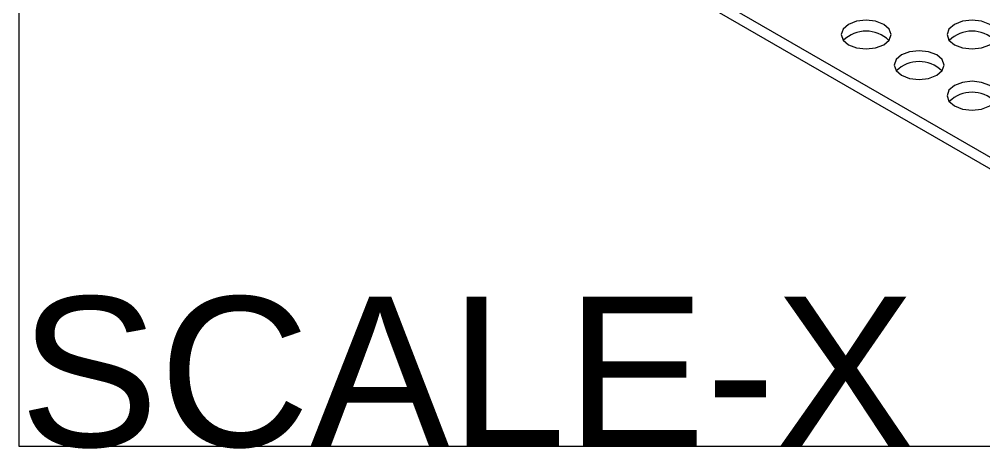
# Model space of a CAD drawing. Extents: x -1.2 to 10.8, y -7.1 to 0.
# Drawn here: x 0 to 2.414, y -7.068 to -5.993 of the extents above; entities that cross this region are included whole.
import ezdxf

# ---------------------------------------------------------------- set-up
doc = ezdxf.new("R2010")
doc.units = 0
doc.header["$LTSCALE"] = 0.5
doc.header["$MEASUREMENT"] = 0
doc.layers.add('Brackets', color=181, linetype='CONTINUOUS')
doc.layers.add('Text-Unprinted', color=131, linetype='CONTINUOUS', plot=False)
doc.styles.add('LSAD_Standard', font='arial.ttf')

msp = doc.modelspace()

# ---------------------------------------------------------------- linework, layer by layer
at = {"layer": 'Brackets', "transparency": 16777216}
for p, q in [((0.4756, -5.2094), (3.2687, -6.8218)), ((0.4756, -5.2387), (3.2687, -6.8511))]:
    msp.add_line(p, q, dxfattribs=at)
at = {"layer": 'Brackets', "transparency": 16777216, "flags": 128}
for points in [[(2.1638, -6.0054), (2.1435, -5.9976), (2.1196, -5.9948), (2.0957, -5.9976), (2.0754, -6.0054), (2.0619, -6.0171), (2.0571, -6.0309), (2.0619, -6.0447), (2.0754, -6.0564), (2.0957, -6.0642), (2.1196, -6.067), (2.1435, -6.0642), (2.1638, -6.0564), (2.1774, -6.0447), (2.1821, -6.0309), (2.1774, -6.0171), (2.1638, -6.0054)], [(2.429, -6.0054), (2.4087, -5.9976), (2.3848, -5.9948), (2.3609, -5.9976), (2.3406, -6.0054), (2.327, -6.0171), (2.3223, -6.0309), (2.327, -6.0447), (2.3406, -6.0564), (2.3609, -6.0642), (2.3848, -6.067), (2.4087, -6.0642), (2.429, -6.0564), (2.4425, -6.0447), (2.4473, -6.0309), (2.4425, -6.0171), (2.429, -6.0054)], [(2.2964, -6.0819), (2.2761, -6.0741), (2.2522, -6.0713), (2.2283, -6.0741), (2.208, -6.0819), (2.1945, -6.0936), (2.1897, -6.1074), (2.1945, -6.1212), (2.208, -6.1329), (2.2283, -6.1408), (2.2522, -6.1435), (2.2761, -6.1408), (2.2964, -6.1329), (2.3099, -6.1212), (2.3147, -6.1074), (2.3099, -6.0936), (2.2964, -6.0819)], [(2.429, -6.1584), (2.4087, -6.1506), (2.3848, -6.1479), (2.3609, -6.1506), (2.3406, -6.1584), (2.327, -6.1702), (2.3223, -6.184), (2.327, -6.1978), (2.3406, -6.2095), (2.3609, -6.2173), (2.3848, -6.22), (2.4087, -6.2173), (2.429, -6.2095), (2.4425, -6.1978), (2.4473, -6.184), (2.4425, -6.1702), (2.429, -6.1584)]]:
    msp.add_lwpolyline(points, dxfattribs=at)
at = {"layer": 'Brackets', "transparency": 16777216}
for centre in [(2.1196, -6.1039), (2.3848, -6.1039), (2.2522, -6.1804), (2.3848, -6.257)]:
    msp.add_arc(centre, 0.0817, 45.6215, 134.3785, dxfattribs=at)
at = {"layer": 'Text-Unprinted', "ltscale": 0.5, "transparency": 16777216}
msp.add_lwpolyline([(0, 0), (10.8446, 0), (10.8446, -7.0625), (0, -7.0625)], close=True, dxfattribs=at)

# ---------------------------------------------------------------- texts
at = {"layer": 'Text-Unprinted', "ltscale": 0.5, "transparency": 16777216, "style": 'LSAD_Standard'}
msp.add_attdef('SCALE-X', (0, -7.0625), 'XEffectiveScaleFactor', height=0.375, dxfattribs=at)

doc.saveas('drawing.dxf')
